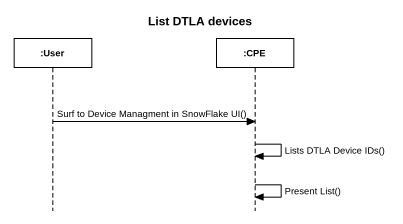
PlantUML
@startuml
title List DTLA devices
hide footbox
participant ":User" as User
participant ":CPE" as CPE

User -> CPE : Surf to Device Managment in SnowFlake UI()
CPE -> CPE : Lists DTLA Device IDs()
CPE -> CPE : Present List()
@enduml
